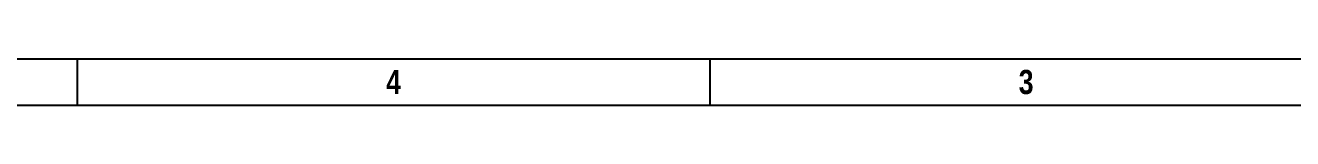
# Model space of a CAD drawing. Header units: inches. Extents: x 78.7 to 121.7, y 37.4 to 70.1.
# Drawn here: x 100 to 110.49, y 37.36 to 37.75 of the extents above; entities that cross this region are included whole.
import ezdxf
from ezdxf.enums import TextEntityAlignment as Align

# ---------------------------------------------------------------- set-up
doc = ezdxf.new("R2010")
doc.units = ezdxf.units.IN
doc.header["$MEASUREMENT"] = 0
doc.layers.add('z Model Border', color=7, linetype='Continuous')
doc.styles.add('GPBORDER-30X42$0$BOLD', font='bold.shx', dxfattribs={"height": 0.375})

# ---------------------------------------------------------------- blocks, each defined once
blk = doc.blocks.new('E size border')
at = {"linetype": 'Continuous'}
for p, q in [((0.317, 0.387), (42.685, 0.387)), ((21.734, 0.387), (21.734, 0)), ((26.972, 0.387), (26.972, 0)), ((0, 0), (43.003, 0))]:
    blk.add_line(p, q, dxfattribs=at)
at = {"style": 'GPBORDER-30X42$0$BOLD', "width": 0.81982}
for s, p in [('4', (24.353, 0.194)), ('3', (29.591, 0.194))]:
    blk.add_text(s, height=0.201, dxfattribs=at).set_placement(p, align=Align.MIDDLE)

msp = doc.modelspace()

# ---------------------------------------------------------------- block references
at = {"layer": 'z Model Border'}
msp.add_blockref('E size border', (78.697, 37.364), dxfattribs=at)

doc.saveas('drawing.dxf')
